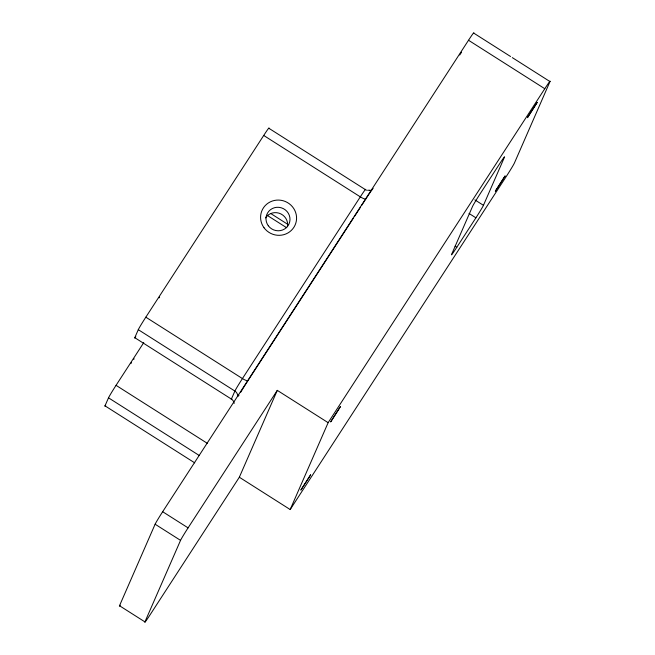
<?xml version="1.0" encoding="UTF-8"?>
<svg xmlns="http://www.w3.org/2000/svg" width="655" height="655" viewBox="0 0 655 655"><rect width="100%" height="100%" fill="white"/><g stroke="black" fill="none" stroke-linecap="round" stroke-linejoin="round"><path stroke-width="0.98" d="M194.707 462.848L105.005 405.846L108.509 397.831A12.06 0.459 -57.6 0 1 116.05 385.337L143.756 342.63M231.788 398.936A12.06 0.459 -57.6 0 1 231.387 399.075L134.783 337.685L138.287 329.67A12.06 0.459 -57.6 0 1 145.828 317.176L263.711 135.462A12.06 0.459 -57.6 0 1 268.918 128.315L365.523 189.704A12.06 0.459 -57.6 0 0 360.315 196.852L242.432 378.565A12.06 0.459 -57.6 0 0 234.891 391.06L231.387 399.075A6.026 5.846 23.6 0 1 234.154 403.398M239.337 477.233L290.181 509.541L328.139 422.671L277.294 390.364L239.337 477.233L150.126 614.742A12.06 0.459 -57.6 0 1 144.927 621.89L119.505 605.736L155.12 524.213A12.06 0.459 -57.6 0 1 162.661 511.719L468.522 40.258A12.06 0.459 -57.6 0 1 473.729 33.11L510.572 56.518M144.927 621.89L180.543 540.367A12.06 0.459 -57.6 0 1 188.083 527.873L277.294 390.364M483.447 205.318L504.465 157.208A12.06 0.459 -57.6 0 0 499.257 164.356L480.14 193.823A12.06 0.459 -57.6 0 0 472.599 206.317L451.582 254.435A12.06 0.459 -57.6 0 0 456.789 247.287L475.907 217.82A12.06 0.459 -57.6 0 0 483.447 205.318L474.867 199.873M512.292 57.607L549.995 81.572L514.38 163.095A12.06 0.459 -57.6 0 1 506.839 175.589L290.181 509.541M240.532 392.541A18.086 0.696 -57.6 0 1 248.098 380.457L353.192 218.459M354.306 216.748L360.422 207.316M361.535 205.605L365.981 198.743A18.086 0.696 -57.6 0 1 373.121 188.321M328.139 422.671L544.788 88.72A12.06 0.459 -57.6 0 1 549.995 81.572M367.578 190.261L370.01 190.237M468.522 40.258L544.788 88.72M469.046 213.456L475.907 217.82M455.069 246.19L456.789 247.287M263.711 135.462L360.315 196.852A6.026 1.441 33 0 0 365.793 198.94M270.646 213.456L287.594 224.231M267.068 215.282L286.562 227.67M145.828 317.176L242.432 378.565A6.026 1.441 33 0 0 248.098 380.457M138.287 329.67L234.891 391.06A6.026 5.846 23.6 0 1 237.683 396.586M116.05 385.337L207.479 443.435M108.509 397.831L199.079 455.381M162.661 511.719L188.083 527.873M155.12 524.213L180.543 540.367M120.193 605.228A12.06 0.459 -57.6 0 1 119.505 605.736M105.692 405.339A12.06 0.459 -57.6 0 1 105.005 405.846M135.822 336.703A12.06 0.459 -57.6 0 1 134.783 337.685M238.494 396.005A18.086 0.696 -57.6 0 1 238.944 395.219M371.762 189.917A6.026 5.846 23.6 0 1 370.05 190.548M366.497 190.212A6.026 5.846 23.6 0 1 365.989 189.975M265.488 217.919A12.06 11.7 23.6 0 1 287.463 226.769M459.687 55.004A15.073 0.573 -57.6 0 1 461.578 52.22M159.059 297.869A15.073 0.573 -57.6 0 1 159.624 297.002M130.934 363.509A15.073 0.573 -57.6 0 1 131.458 362.714M133.759 359.349A15.073 0.573 -57.6 0 1 134.136 358.817M300.932 489.981L310.626 474.859L300.932 489.981M330.718 421.812L340.387 406.657L330.718 421.812M495.36 191.154L505.054 176.031L495.36 191.154M527.471 117.654L537.149 102.499L527.471 117.654M268.296 225.746A12.06 11.7 23.6 0 0 288.97 224.035A12.06 11.7 23.6 0 0 276.721 207.316A12.06 11.7 23.6 0 0 268.296 225.746M264.039 227.768A18.086 17.546 23.6 0 0 295.037 225.197A18.086 17.546 23.6 0 0 276.664 200.127A18.086 17.546 23.6 0 0 264.039 227.768"/></g></svg>
